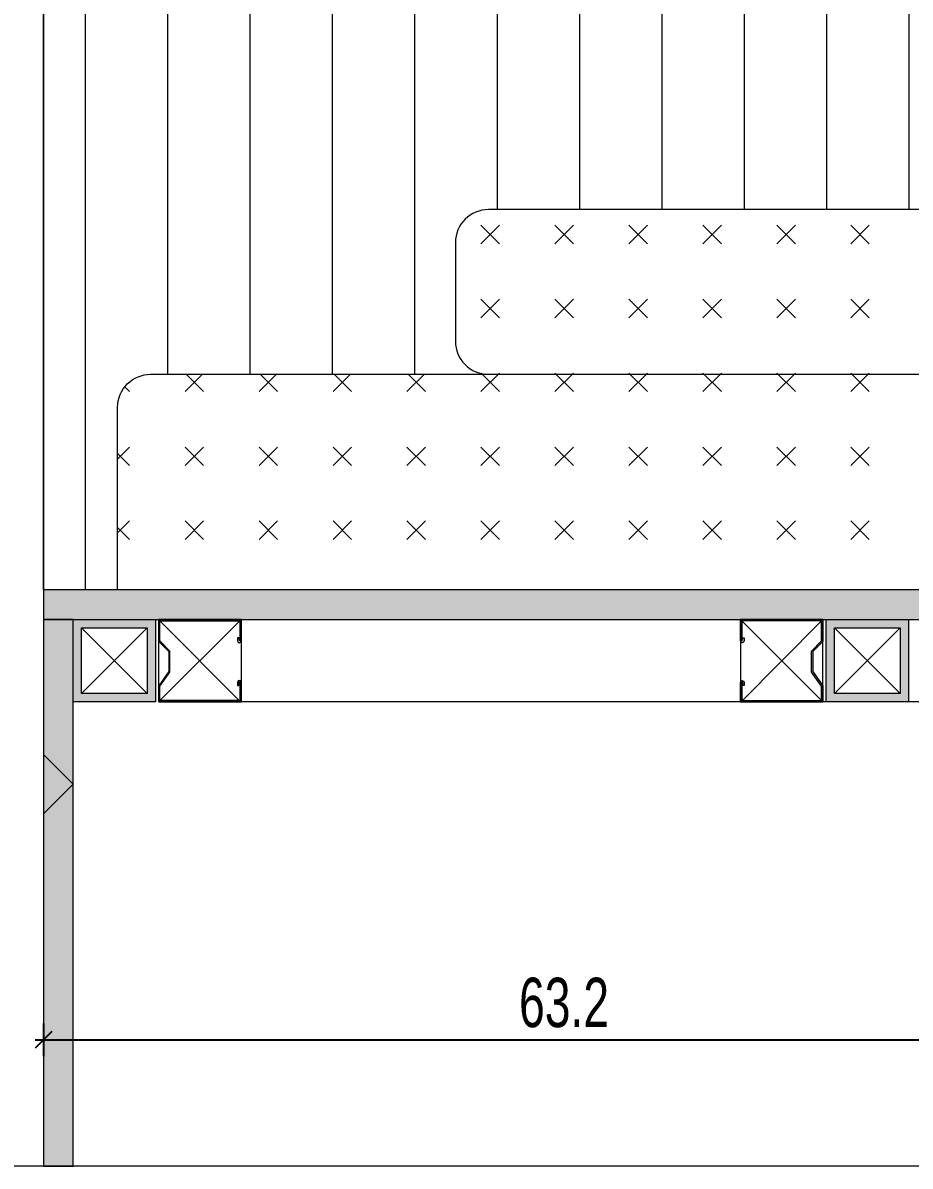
# Model space of a CAD drawing. Header units: inches. Extents: x 4017 to 5703, y -944 to 2840.
# Drawn here: x 4699.7 to 4753.5, y 1584.3 to 1653.7 of the extents above; entities that cross this region are included whole.
import ezdxf

# ---------------------------------------------------------------- set-up
doc = ezdxf.new("R2010")
doc.units = ezdxf.units.IN
doc.header["$MEASUREMENT"] = 0
doc.layers.get('0').update_dxf_attribs({"color": 5})
doc.layers.get('DEFPOINTS').update_dxf_attribs({"color": 254})
for name, color, linetype, lineweight in [('1 - bed panels', 170, 'Continuous', 9), ('1 - plaster', 1, 'Continuous', 9), ('1 - structure A-WALL', 5, 'Continuous', 18), ('1 - subStructural - Bearing', 132, 'Continuous', 9)]:
    doc.layers.add(name, color=color, linetype=linetype, lineweight=lineweight)
doc.layers.add('A-dim-work', color=8, linetype='Continuous')
doc.styles.add('hebtovna', font='hebtovna.shx', dxfattribs={"width": 0.7})
doc.dimstyles.new('Copy of gl-D10', dxfattribs={"dimtxt": 2, "dimasz": 1, "dimexe": 1, "dimexo": 1, "dimgap": 1, "dimtad": 0, "dimdec": 1, "dimzin": 0, "dimdsep": 46, "dimtxsty": 'hebtovna', "dimblk": 'OBLIQUE', "dimblk1": 'OBLIQUE', "dimblk2": 'OBLIQUE', "dimcen": 0, "dimdle": 0.5, "dimclrd": 256, "dimclre": 256, "dimclrt": 256, "dimadec": 0, "dimazin": 0, "dimtfac": 0.05, "dimtdec": 1, "dimtix": 1, "dimtmove": 2, "dimatfit": 0, "dimfxl": 1, "dimfxlon": 1, "dimtvp": 0.75, "dimtolj": 1, "dimtzin": 0, "dimarcsym": 0})

# ---------------------------------------------------------------- blocks, each defined once
blk = doc.blocks.new('bed panel')
at = {"layer": '1 - bed panels', "true_color": 0xc2c2c2}
h = blk.add_hatch(dxfattribs=at)
h.set_pattern_fill('LINE', color=9, scale=1.575, angle=-90)
h.set_pattern_definition([(270, (-6928.7526, -5114.3626), (5.000625, -2e-15), [])])
edge = h.paths.add_edge_path()
edge.add_line((1.199, 0), (6.09, 0))
edge.add_line((6.09, 0), (6.09, 10.664))
edge.add_line((6.09, 10.664), (8.499, 13.096))
edge.add_line((8.499, 13.096), (29.73, 13.096))
edge.add_line((29.73, 13.096), (27.73, 15.096))
edge.add_line((27.73, 15.096), (27.739, 20.453))
edge.add_line((27.739, 20.453), (29.73, 23.096))
edge.add_line((29.73, 23.096), (75.185, 23.096))
edge.add_line((75.185, 23.096), (77.185, 21.096))
edge.add_line((77.185, 21.096), (77.185, 15.096))
edge.add_line((77.185, 15.096), (75.185, 13.096))
edge.add_line((75.185, 13.096), (95.687, 13.096))
edge.add_line((95.687, 13.096), (97.687, 11.096))
edge.add_line((97.687, 11.096), (97.687, 0))
edge.add_line((97.687, 0), (102.004, 0))
edge.add_line((102.004, 0), (102.004, 101.798))
edge.add_line((102.004, 101.798), (1.2, 101.799))
edge.add_line((1.2, 101.799), (1.341, 0.002))
h = blk.add_hatch(dxfattribs=at)
h.set_pattern_fill('CROSS', color=9, scale=0.5, angle=135)
h.set_pattern_definition([(135, (-331.6467, -1430.928), (-4.490128, 4e-16), [1.5875, -4.7625]), (225, (-331.6467, -1429.8054), (-4e-16, -4.490128), [1.5875, -4.7625])])
edge = h.paths.add_edge_path()
edge.add_line((97.687, -0.001), (97.687, 11.096))
edge.add_arc((95.687, 11.096), 2, 0, 90)
edge.add_line((95.687, 13.096), (8.499, 13.096))
edge.add_arc((8.291, 10.893), 2.213, 84.60612, 185.94119)
edge.add_line((6.09, 10.664), (6.09, -0.001))
edge.add_line((6.09, -0.001), (97.687, -0.001))
edge = h.paths.add_edge_path()
edge.add_line((29.73, 23.096), (75.185, 23.096))
edge.add_arc((75.185, 21.096), 2, 0, 90, ccw=False)
edge.add_line((77.185, 21.096), (77.185, 15.096))
edge.add_arc((75.185, 15.096), 2, -90, 0, ccw=False)
edge.add_line((75.185, 13.096), (29.73, 13.096))
edge.add_arc((29.73, 15.096), 2, 180, 270, ccw=False)
edge.add_line((27.73, 15.096), (27.739, 20.453))
edge.add_arc((30.737, 20.265), 3.004, 109.59123, 176.41345, ccw=False)
at = {"layer": '1 - bed panels'}
blk.add_line((102.204, 101.798), (102.204, 0), dxfattribs=at)
at = {"layer": '1 - bed panels', "color": 9, "true_color": 0xc2c2c2}
for points in [[(29.73, 23.096), (75.185, 23.096, -0.414214), (77.185, 21.096), (77.185, 15.096, -0.414214), (75.185, 13.096), (29.73, 13.096, -0.414214), (27.73, 15.096), (27.739, 20.453, -0.30012)], [(97.687, -0.001), (97.687, 11.096, 0.414214), (95.687, 13.096), (8.499, 13.096, 0.473419), (6.09, 10.664), (6.09, -0.001)]]:
    blk.add_lwpolyline(points, format="xyb", close=True, dxfattribs=at)
blk = doc.blocks.new('kjh')
at = {"layer": '1 - subStructural - Bearing'}
h = blk.add_hatch(color=256, dxfattribs=at)
h.dxf.hatch_style = 1
edge = h.paths.add_edge_path()
edge.add_line((429.637, 1309.166), (429.637, 1308.189))
edge.add_line((429.637, 1308.189), (424.637, 1308.189))
edge.add_line((424.637, 1308.189), (424.637, 1309.38))
edge.add_arc((424.747, 1309.38), 0.11, 0, 180, ccw=False)
edge.add_line((424.857, 1309.38), (424.857, 1309.187))
edge.add_line((424.857, 1309.187), (424.784, 1309.187))
edge.add_line((424.784, 1309.187), (424.784, 1309.38))
edge.add_arc((424.747, 1309.38), 0.0367, 0.00002, 180.00002)
edge.add_line((424.71, 1309.38), (424.71, 1308.262))
edge.add_line((424.71, 1308.262), (429.564, 1308.262))
edge.add_line((429.564, 1308.262), (429.564, 1309.136))
edge.add_line((429.564, 1309.136), (428.953, 1309.992))
edge.add_line((428.953, 1309.992), (428.953, 1311.275))
edge.add_line((428.953, 1311.275), (429.564, 1311.886))
edge.add_line((429.564, 1311.886), (429.564, 1313.115))
edge.add_line((429.564, 1313.115), (424.71, 1313.115))
edge.add_line((424.71, 1313.115), (424.71, 1311.886))
edge.add_line((424.71, 1311.886), (424.784, 1312.079))
edge.add_line((424.784, 1312.079), (424.857, 1312.079))
edge.add_line((424.857, 1312.079), (424.857, 1311.886))
edge.add_arc((424.747, 1311.886), 0.11, -179.99998, 0.00002, ccw=False)
edge.add_line((424.637, 1311.886), (424.637, 1313.189))
edge.add_line((424.637, 1313.189), (429.637, 1313.189))
edge.add_line((429.637, 1313.189), (429.637, 1311.855))
edge.add_line((429.637, 1311.855), (429.026, 1311.244))
edge.add_line((429.026, 1311.244), (429.026, 1310.022))
edge.add_line((429.026, 1310.022), (429.637, 1309.166))
for p, q in [((424.67, 1308.189), (429.564, 1313.115)), ((424.71, 1313.115), (429.564, 1308.262))]:
    blk.add_line(p, q, dxfattribs=at)
blk.add_lwpolyline([(429.637, 1309.166), (429.637, 1308.189), (424.637, 1308.189), (424.637, 1309.38, -1), (424.857, 1309.38), (424.857, 1309.187), (424.784, 1309.187), (424.784, 1309.38, 1), (424.71, 1309.38), (424.71, 1308.262), (429.564, 1308.262), (429.564, 1309.136), (428.953, 1309.992), (428.953, 1311.275), (429.564, 1311.886), (429.564, 1313.115), (424.71, 1313.115), (424.71, 1311.886), (424.784, 1312.079), (424.857, 1312.079), (424.857, 1311.886, -1), (424.637, 1311.886), (424.637, 1313.189), (429.637, 1313.189), (429.637, 1311.855), (429.026, 1311.244), (429.026, 1310.022)], format="xyb", close=True, dxfattribs=at)
blk.add_lwpolyline([(424.637, 1308.189), (429.637, 1308.189), (429.637, 1313.189), (424.637, 1313.189), (424.637, 1308.189)], dxfattribs=at)
blk = doc.blocks.new('jsjs')
at = {"layer": '1 - structure A-WALL', "ltscale": 0.5, "true_color": 0x59c95b}
h = blk.add_hatch(color=93, dxfattribs=at)
h.dxf.hatch_style = 1
h.paths.add_polyline_path([(321.801, 1556.03), (326.801, 1556.03), (326.801, 1561.03), (321.801, 1561.03)])
h.paths.add_polyline_path([(322.301, 1556.53), (326.301, 1556.53), (326.301, 1560.53), (322.301, 1560.53)], flags=16)
at = {"layer": '1 - structure A-WALL', "color": 93, "ltscale": 0.5, "true_color": 0x59c95b}
for p, q in [((322.301, 1560.53), (326.301, 1556.53)), ((326.301, 1560.53), (322.301, 1556.53))]:
    blk.add_line(p, q, dxfattribs=at)
for points in [[(321.801, 1556.03), (326.801, 1556.03), (326.801, 1561.03), (321.801, 1561.03)], [(322.301, 1556.53), (326.301, 1556.53), (326.301, 1560.53), (322.301, 1560.53)]]:
    blk.add_lwpolyline(points, close=True, dxfattribs=at)
blk = doc.blocks.new('ss')
at = {"layer": '1 - plaster', "true_color": 0xe0a352}
for points in [[(-100.015, -114.798), (-100.015, -112.998), (0.001, -112.998), (-0.001, -114.798)], [(0.001, -148.003), (-1.796, -148.003), (-1.797, -114.798), (0.003, -114.797)]]:
    blk.add_hatch(color=33, dxfattribs=at).paths.add_polyline_path(points)
at = {"layer": '1 - plaster'}
blk.add_lwpolyline([(0, -112.998), (0, -114.798), (-100.015, -114.798), (-100.015, -112.998), (0, -112.998)], dxfattribs=at)
blk.add_lwpolyline([(0.001, -148.003), (-1.796, -148.003), (-1.797, -114.798), (0.003, -114.797)], close=True, dxfattribs=at)
at = {"layer": '1 - structure A-WALL'}
blk.add_lwpolyline([(-96.816, -119.798), (-11.996, -119.798)], dxfattribs=at)
for name, p in [('jsjs', (-374.308, -1675.829)), ('kjh', (-436.633, -1427.987)), ('jsjs', (-328.599, -1675.828))]:
    blk.add_blockref(name, p)
at = {"xscale": -1}
blk.add_blockref('kjh', (382.327, -1427.988), dxfattribs=at)
blk = doc.blocks.new('_Oblique')
at = {"color": 0, "linetype": 'ByBlock', "lineweight": -2}
blk.add_line((-0.5, -0.5), (0.5, 0.5), dxfattribs=at)
blk = doc.blocks.new('*D346')
at = {"layer": 'A-dim-work', "color": 6, "lineweight": -2, "transparency": 16777216}
for p, q in [((4700.922, 1592.966), (4700.922, 1590.966)), ((4764.124, 1592.966), (4764.124, 1590.966)), ((4700.422, 1591.966), (4764.624, 1591.966))]:
    blk.add_line(p, q, dxfattribs=at)
at = {"layer": 'DEFPOINTS', "color": 0, "transparency": 16777216}
for p in [(4700.922, 1595.557), (4764.124, 1595.557), (4764.124, 1591.966)]:
    blk.add_point(p, dxfattribs=at)
at = {"layer": 'A-dim-work', "color": 6, "lineweight": -2, "transparency": 16777216, "rotation": 180}
blk.add_blockref('_Oblique', (4700.922, 1591.966), dxfattribs=at)
at = {"layer": 'A-dim-work', "color": 6, "lineweight": -2, "transparency": 16777216}
blk.add_blockref('_Oblique', (4764.124, 1591.966), dxfattribs=at)
at = {"layer": 'A-dim-work', "color": 6, "transparency": 16777216, "insert": (4732.523, 1594.216), "char_height": 3, "attachment_point": 5, "style": 'hebtovna'}
blk.add_mtext('\\A1;63.2', dxfattribs=at)

msp = doc.modelspace()

# ---------------------------------------------------------------- linework, layer by layer
at = {"layer": '1 - bed panels', "color": 9, "true_color": 0xc2c2c2}
msp.add_line((4700.923, 1724.295), (4700.923, 1609.295), dxfattribs=at)
at = {"layer": '1 - plaster'}
for p, q in [((4700.923, 1609.295), (4700.923, 1607.495)), ((4702.723, 1607.495), (4700.923, 1609.295)), ((4700.923, 1607.495), (4700.923, 1605.695)), ((4702.723, 1607.495), (4700.923, 1605.695))]:
    msp.add_line(p, q, dxfattribs=at)
msp.add_lwpolyline([(4940.558, 1584.295), (4569.889, 1584.295)], dxfattribs=at)

# ---------------------------------------------------------------- block references
at = {"xscale": -1}
msp.add_blockref('ss', (4700.923, 1732.298), dxfattribs=at)
at = {"layer": 'A-dim-work', "xscale": -1}
msp.add_blockref('bed panel', (4803.113, 1619.3), dxfattribs=at)

# ---------------------------------------------------------------- dimensions: what is measured, and where the dimension line sits
at = {"layer": 'A-dim-work'}
dim = msp.add_linear_dim(base=(4764.124, 1591.966), p1=(4700.922, 1595.557), p2=(4764.124, 1595.557), dimstyle='Copy of gl-D10', override={"dimtxt": 3, "dimclrd": 6, "dimclre": 6, "dimclrt": 6}, dxfattribs=at)
dim.commit()
dim.dimension.update_dxf_attribs({"geometry": '*D346', "text_midpoint": (4732.523, 1594.216)})

doc.saveas('drawing.dxf')
